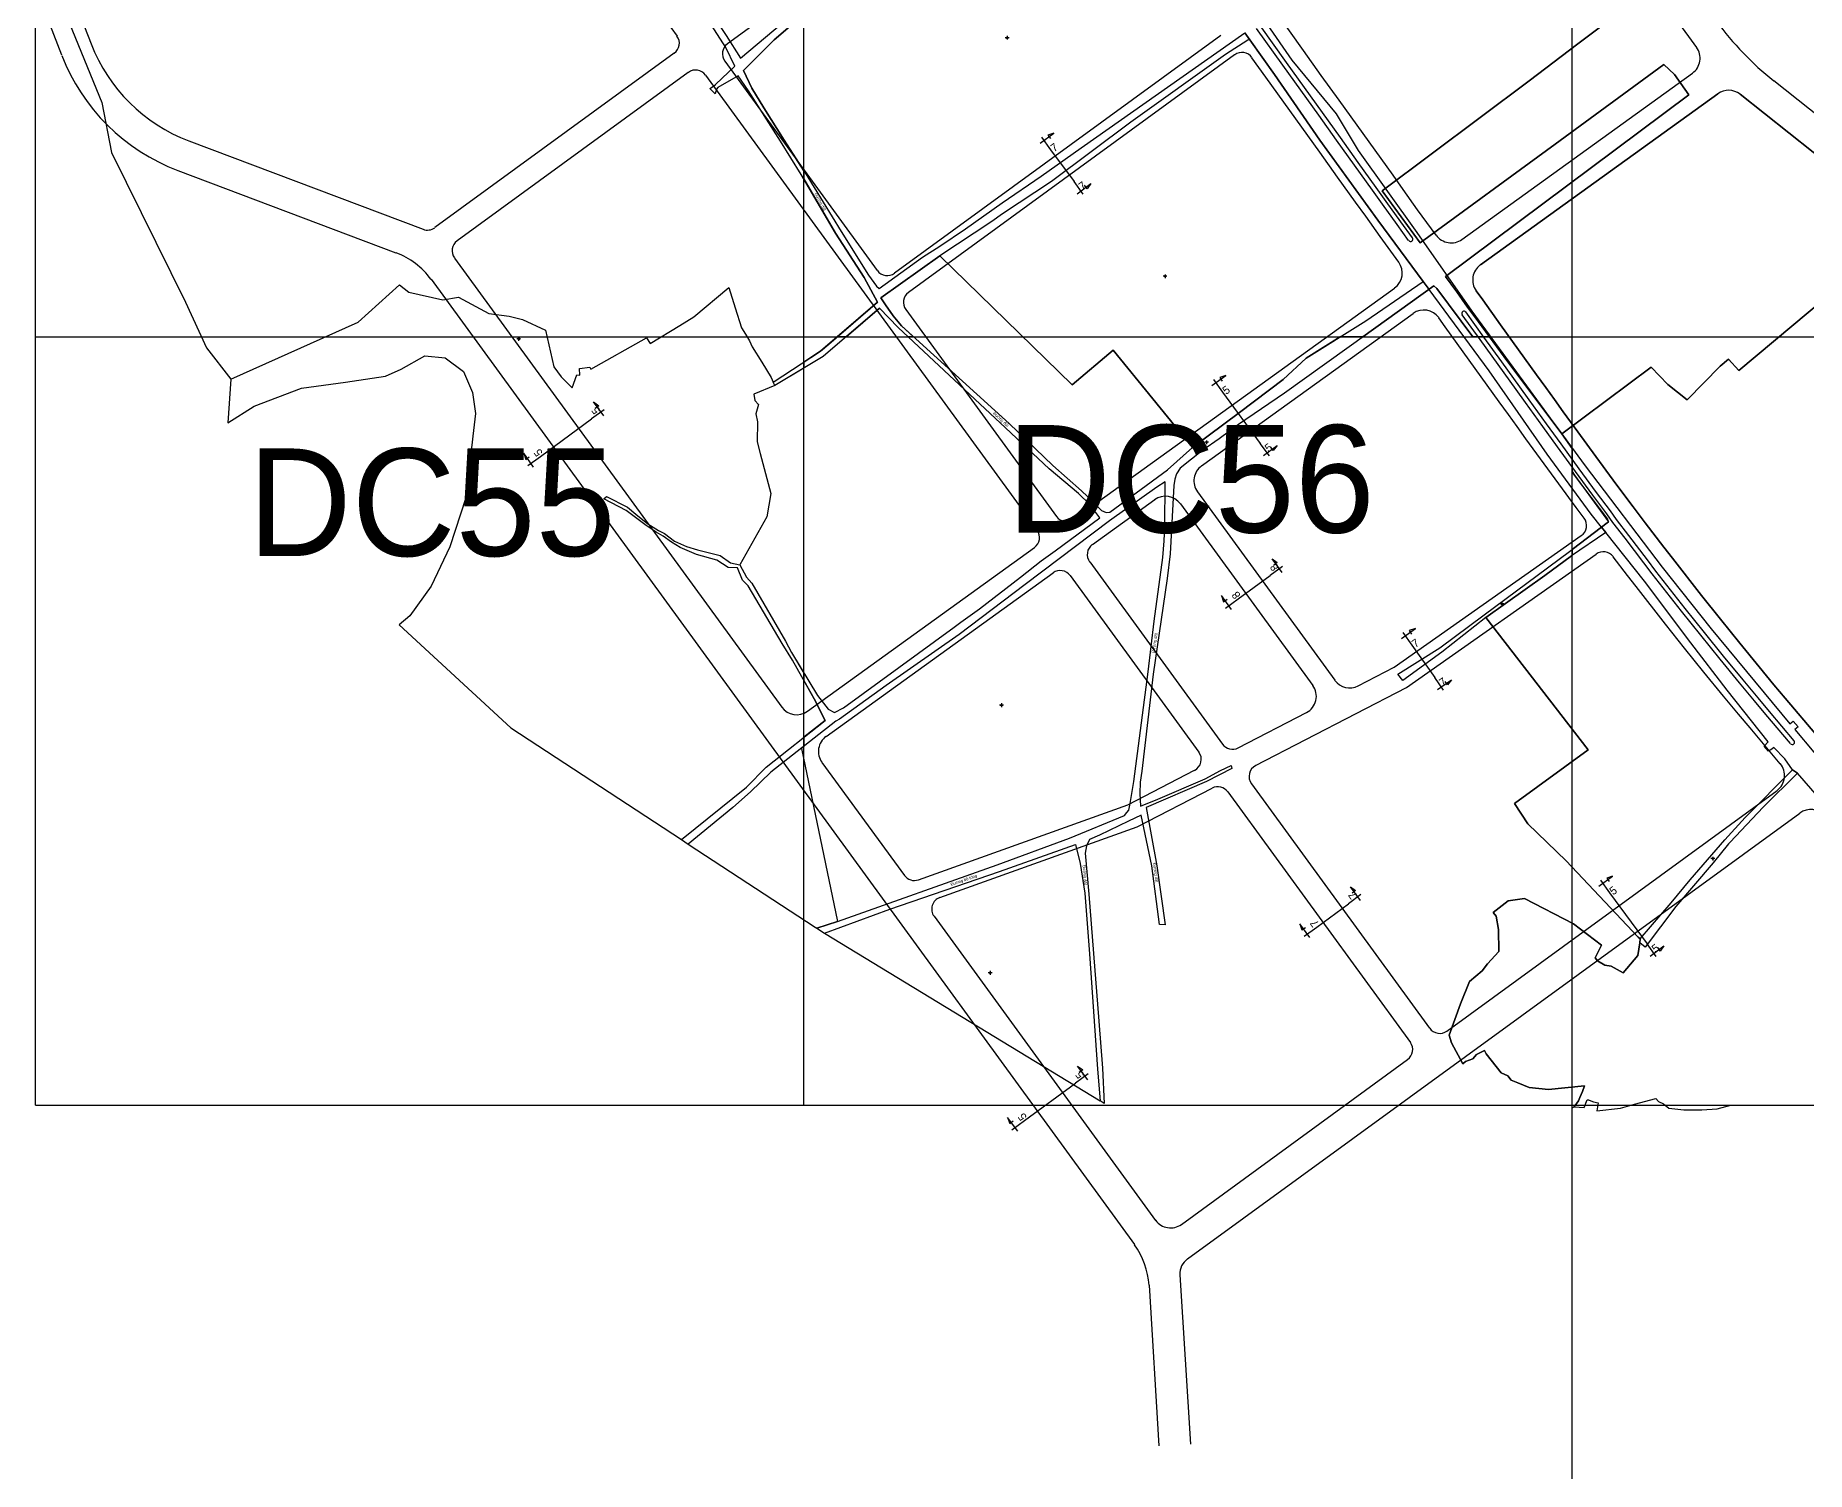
# Model space of a CAD drawing. Extents: x 547408 to 554234, y 1833375 to 1843904.
# Drawn here: x 548500 to 549652, y 1840261 to 1841196 of the extents above; entities that cross this region are included whole.
import ezdxf

# ---------------------------------------------------------------- set-up
doc = ezdxf.new("R2010")
doc.units = 0
for name, color, linetype in [('Level 1', 7, 'Continuous'), ('Level 10', 7, 'Continuous'), ('Level 11', 7, 'Continuous'), ('Level 30', 7, 'Continuous'), ('Level 5', 7, 'Continuous'), ('Level 52', 7, 'Continuous'), ('Level 62', 7, 'Continuous')]:
    doc.layers.add(name, color=color, linetype=linetype)

msp = doc.modelspace()

# ---------------------------------------------------------------- linework, layer by layer
at = {"layer": 'Level 1'}
for points in [[(549153.7, 1841126.1), (549162.7, 1841132.7)], [(549154.6, 1841130), (549160.6, 1841121.8)], [(549162.7, 1841132.7), (549158.7, 1841131.3), (549160.4, 1841129.1)], [(549160.6, 1841121.8), (549175.8, 1841101.1)], [(549181.8, 1841092.9), (549175.8, 1841101.1)], [(549177.8, 1841093.2), (549186.8, 1841099.8)], [(549186.8, 1841099.8), (549184.3, 1841096.4), (549182.7, 1841098.7)], [(549265.5, 1840968.3), (549274.5, 1840974.9)], [(549266.5, 1840972.2), (549272.5, 1840964)], [(549274.5, 1840974.9), (549270.6, 1840973.5), (549272.3, 1840971.2)], [(549272.5, 1840964), (549296.9, 1840930.7)], [(548870, 1840952.6), (548861.9, 1840946.7)], [(548869.8, 1840948.7), (548863.2, 1840957.7)], [(548863.2, 1840957.7), (548866.5, 1840955.2), (548864.2, 1840953.5)], [(548828.6, 1840922.2), (548861.9, 1840946.7)], [(549302.9, 1840922.5), (549296.9, 1840930.7)], [(549299, 1840922.8), (549307.9, 1840929.4)], [(549307.9, 1840929.4), (549305.4, 1840926), (549303.8, 1840928.3)], [(548824.2, 1840915.3), (548817.7, 1840924.3)], [(548817.7, 1840924.3), (548819, 1840920.3), (548821.3, 1840922)], [(548820.4, 1840916.2), (548828.6, 1840922.2)], [(549311.5, 1840850.6), (549303.4, 1840844.6)], [(549311.3, 1840846.6), (549304.7, 1840855.6)], [(549304.7, 1840855.6), (549308.1, 1840853.1), (549305.8, 1840851.5)], [(549282.6, 1840829.5), (549303.4, 1840844.6)], [(549278.3, 1840822.6), (549271.7, 1840831.6)], [(549271.7, 1840831.6), (549273.1, 1840827.6), (549275.4, 1840829.3)], [(549274.4, 1840823.5), (549282.6, 1840829.5)], [(549388.8, 1840803.8), (549397.9, 1840810.2)], [(549397.9, 1840810.2), (549393.9, 1840808.9), (549395.5, 1840806.6)], [(549389.8, 1840807.6), (549395.6, 1840799.3)], [(549395.6, 1840799.3), (549410.5, 1840778.3)], [(549416.3, 1840770.1), (549410.5, 1840778.3)], [(549412.4, 1840770.4), (549421.5, 1840776.8)], [(549421.5, 1840776.8), (549418.9, 1840773.5), (549417.3, 1840775.8)], [(549517.4, 1840642.6), (549526.3, 1840649.1)], [(549526.3, 1840649.1), (549522.4, 1840647.8), (549524.1, 1840645.5)], [(549362.3, 1840633.1), (549355.7, 1840642.1)], [(549355.7, 1840642.1), (549359, 1840639.6), (549356.7, 1840638)], [(549518.3, 1840646.4), (549524.3, 1840638.2)], [(549524.3, 1840638.2), (549548.7, 1840604.9)], [(549333.7, 1840615.9), (549354.4, 1840631.1)], [(549362.5, 1840637.1), (549354.4, 1840631.1)], [(549329.3, 1840609), (549322.8, 1840618)], [(549322.8, 1840618), (549324.1, 1840614), (549326.4, 1840615.7)], [(549325.5, 1840609.9), (549333.7, 1840615.9)], [(549554.7, 1840596.8), (549548.7, 1840604.9)], [(549550.8, 1840597), (549559.7, 1840603.6)], [(549559.7, 1840603.6), (549557.3, 1840600.3), (549555.6, 1840602.6)], [(549184.7, 1840516.4), (549178.1, 1840525.4)], [(549178.1, 1840525.4), (549181.5, 1840522.9), (549179.2, 1840521.2)], [(549143.5, 1840489.9), (549176.8, 1840514.3)], [(549185, 1840520.3), (549176.8, 1840514.3)], [(549139.2, 1840483), (549132.6, 1840492)], [(549132.6, 1840492), (549134, 1840488), (549136.3, 1840489.7)], [(549135.4, 1840483.9), (549143.5, 1840489.9)]]:
    msp.add_lwpolyline(points, dxfattribs=at)
at = {"layer": 'Level 10'}
for p, q in [((549287, 1841198), (549290.3, 1841193.4)), ((548920.3, 1840672.8), (548924.8, 1840669.8)), ((549008.4, 1840615.1), (549013.5, 1840611.9)), ((549013.5, 1840611.9), (549192.8, 1840502.7))]:
    msp.add_line(p, q, dxfattribs=at)
for points in [[(548856.6, 1841327.2), (548856.8, 1841324.9), (548880.4, 1841293.4), (548906.4, 1841256.7), (548907.9, 1841253.9), (548931.5, 1841222.5), (548933.2, 1841220.8), (548949.5, 1841196.1), (548958.7, 1841181.3), (549011.7, 1841226.1), (549051.2, 1841261.3), (549078.7, 1841284.8), (549090, 1841296.2), (549128.9, 1841329), (549141.9, 1841339.3), (549167.1, 1841361.7)], [(549187.7, 1841360.4), (549209.1, 1841329.6), (549235.2, 1841297.1), (549252.9, 1841272.9), (549279.4, 1841235.2), (549301.4, 1841203.3), (549317.6, 1841180.2), (549346.4, 1841145.2), (549360.8, 1841121.4), (549398.8, 1841068), (549434.6, 1841016.7), (549488, 1840943.8), (549493.3, 1840936.8), (549497.1, 1840931.4), (549508.4, 1840916.1), (549558.6, 1840850.1), (549590.5, 1840810), (549641.6, 1840748.2), (549643.7, 1840750), (549647, 1840746.2), (549644.9, 1840744.4), (549669.5, 1840714.9)], [(548512.4, 1841228.1), (548543.2, 1841152.6), (548549.4, 1841120), (548597.6, 1841022.7), (548611.3, 1840992.9), (548627.2, 1840972.5), (548625.1, 1840944.1), (548642.4, 1840954.9), (548673.1, 1840966.6), (548701.8, 1840970.6), (548727.7, 1840974.5), (548738, 1840979.1), (548753.4, 1840987.7), (548766.6, 1840986.3), (548778.5, 1840977.5), (548784.4, 1840963.9), (548786.3, 1840950.2), (548784.7, 1840935.4), (548780.1, 1840895.3), (548769.7, 1840863.3), (548757.4, 1840837.8), (548743.6, 1840818.5), (548736.6, 1840812.5), (548809.4, 1840745.5), (548920.3, 1840672.8)], [(548920.3, 1840672.8), (548962.7, 1840706.9), (548975.5, 1840720), (549013.9, 1840750.3), (549006.7, 1840764.5), (548992.6, 1840789.5), (548986, 1840800.5), (548963.8, 1840837.9), (548960.1, 1840841.6), (548956.8, 1840849.6), (548950.8, 1840849.8), (548943.3, 1840854.7), (548930.2, 1840858.3), (548919.6, 1840863), (548913.8, 1840866.3), (548908.4, 1840870.3), (548903.9, 1840872.9), (548897.5, 1840877.3), (548888.8, 1840883.7), (548884.5, 1840887.1), (548869.8, 1840894.6), (548871.6, 1840896.2), (548885.3, 1840889.2), (548890.6, 1840884.7), (548898.5, 1840878.3), (548905.5, 1840874), (548909.3, 1840872.1), (548915.8, 1840867), (548923.7, 1840863.6), (548930.8, 1840861.3), (548945.5, 1840857.7), (548952.3, 1840852.9), (548958.4, 1840851.6), (548962.7, 1840843.7), (548966.2, 1840839.7), (548988.1, 1840801.9), (548991.9, 1840794.6), (549008.8, 1840766.6), (549015.9, 1840757.7), (549019.9, 1840755.5), (549025.8, 1840758.6), (549097.9, 1840811), (549102.2, 1840814.4), (549114.3, 1840823), (549141, 1840843.7), (549154.4, 1840854.2), (549163.6, 1840860.8), (549192.6, 1840882.2), (549186.1, 1840890.9), (549178.7, 1840898), (549159.7, 1840914.2), (549131.3, 1840940.9), (549061.4, 1841006.1), (549049.3, 1841018.7), (549012.6, 1840987.2), (548981.2, 1840968.3), (548980.1, 1840970.6), (549010.9, 1840990.7), (549047.9, 1841022.5), (549039.3, 1841038.6), (549020.7, 1841067.5), (548998.3, 1841105.6), (548984.9, 1841127.3), (548963.9, 1841160.1), (548957.2, 1841169.9), (548944.1, 1841162.4), (548943.2, 1841161.3), (548942.3, 1841158.3), (548938.8, 1841161.7), (548941.3, 1841163.1), (548942.6, 1841164.2), (548955.1, 1841176.2), (548949.3, 1841188.3), (548928.7, 1841220.6)], [(549003, 1841212.4), (548980.6, 1841193.3), (548960.7, 1841173.4), (548966.2, 1841161.8), (548973.9, 1841149.1), (548987.1, 1841128), (549000.8, 1841106.7), (549024.3, 1841068.6), (549042, 1841040.2), (549047.2, 1841033), (549049, 1841031.6), (549077.2, 1841051.8), (549088.5, 1841059), (549105.2, 1841070.3), (549129.1, 1841087.3), (549154.5, 1841104.5), (549180.4, 1841123.1), (549287, 1841198)], [(549290.3, 1841193.4), (549289, 1841193.2), (549274.4, 1841183.7), (549212.8, 1841139.8), (549161.2, 1841101.2), (549129.3, 1841080.1), (549122.3, 1841075.1), (549088.4, 1841052.8), (549050.2, 1841025.5), (549053.1, 1841020.9), (549058.2, 1841013.6), (549063.5, 1841007.1), (549133.7, 1840943.7), (549162, 1840916.3), (549180.7, 1840899.8), (549188.3, 1840892.6), (549193.6, 1840887.1), (549196.8, 1840885.6), (549199.1, 1840885.9), (549236.7, 1840913.4), (549252.8, 1840928.1), (549283.5, 1840950.7), (549311.8, 1840972.2), (549326.9, 1840986.2), (549365.7, 1841010.5), (549402.9, 1841036.1)], [(549672.5, 1840686.2), (549646.5, 1840716), (549643.4, 1840718.2), (549638.4, 1840725.3), (549631.1, 1840732.8), (549629.9, 1840731.7), (549627.6, 1840730.3), (549624.9, 1840733.6), (549627.5, 1840736.5), (549600.9, 1840770), (549577.1, 1840800.8), (549547, 1840841), (549521.8, 1840872.7), (549519.1, 1840876.1), (549512.3, 1840884.6), (549483.6, 1840923.7), (549445.9, 1840977.9), (549406.8, 1841030.8), (549402.9, 1841036.1), (549373.5, 1841076), (549335.8, 1841128.1), (549306.3, 1841170.8), (549290.3, 1841193.4), (549287, 1841198)], [(549290.3, 1841193.4), (549306.3, 1841170.8), (549335.8, 1841128.1), (549373.5, 1841076), (549402.9, 1841036.1)], [(549402.9, 1841036.1), (549406.8, 1841030.8), (549312.7, 1840963.3), (549282.9, 1840943), (549270.3, 1840933.7), (549259.7, 1840926.2), (549244.9, 1840914.5), (549242.5, 1840910.9), (549241.4, 1840907.3), (549240.8, 1840903.2), (549238.4, 1840858.8), (549236.4, 1840842.8), (549227.4, 1840780.4), (549219.9, 1840717.4), (549218.9, 1840710.3), (549218.7, 1840702.8), (549219, 1840694.6), (549230.3, 1840699.1), (549261.1, 1840712.4), (549271.1, 1840717.8), (549278.1, 1840721.1), (549278.4, 1840719.1), (549262, 1840710.7), (549222.7, 1840693.7), (549229.7, 1840655.8), (549235.1, 1840617.4), (549231.4, 1840617.5), (549226.5, 1840655.7), (549219.4, 1840688.8), (549211.3, 1840684.7), (549192.3, 1840675.7), (549185.9, 1840672.8), (549183.9, 1840668.8), (549183, 1840664), (549185.4, 1840637.4), (549188.4, 1840598.7), (549192, 1840554.6), (549194.3, 1840524), (549195.5, 1840501.1), (549192.8, 1840502.7)], [(549008.4, 1840615.1), (549021.9, 1840619.4), (549125.7, 1840656.4), (549172.9, 1840673.7), (549208.7, 1840688.5), (549210.2, 1840690.4), (549211.4, 1840692), (549212.4, 1840696.4), (549214.8, 1840710.7), (549224.1, 1840781.9), (549228, 1840814.9), (549233.7, 1840856.4), (549234.4, 1840867.3), (549234.9, 1840876.2), (549235.1, 1840905.7), (549229.8, 1840902.3), (549198.9, 1840880.2), (549144, 1840838.9), (549101.1, 1840806.3), (549053.5, 1840773), (549023.2, 1840751.1), (549020.9, 1840749.8), (548978.5, 1840716.7), (548965.4, 1840703.9), (548953.9, 1840693.8), (548924.8, 1840669.8)], [(549521.8, 1840872.7), (549499.5, 1840857.4), (549482.2, 1840844.7), (549443.8, 1840817.3), (549415.2, 1840794.7), (549389.8, 1840776.3), (549386.5, 1840780.4), (549413.9, 1840797.7), (549442.6, 1840819.2), (549498.2, 1840860.3), (549519.1, 1840876.1), (549521.8, 1840872.7)], [(549646.5, 1840716), (549624.3, 1840693.9), (549602.7, 1840671.1), (549601.7, 1840670.1), (549591.8, 1840657.6), (549567.4, 1840629.3), (549547.5, 1840602.7), (549544, 1840605.6), (549544.2, 1840608.2), (549564.4, 1840631.7), (549576.8, 1840646.6), (549599.3, 1840672.6), (549612.6, 1840687.1), (549643.4, 1840718.2), (549646.5, 1840716)], [(548924.8, 1840669.8), (549007.3, 1840615.8), (549008.4, 1840615.1)], [(549013.5, 1840611.9), (549056, 1840627.5), (549127.4, 1840652.1), (549176.8, 1840669.6), (549179.8, 1840657.3), (549182.8, 1840638), (549185.8, 1840598.5), (549191.1, 1840523.5), (549192.8, 1840502.7)]]:
    msp.add_lwpolyline(points, dxfattribs=at)
at = {"layer": 'Level 11'}
for p, q in [((549131.7, 1841194.7), (549131.1, 1841194.7)), ((549132.3, 1841195.3), (549131.7, 1841194.7)), ((549131.7, 1841194.7), (549132.3, 1841194.1)), ((549132.3, 1841196), (549132.3, 1841195.3)), ((549133, 1841194.7), (549132.3, 1841195.3)), ((549132.3, 1841194.1), (549133, 1841194.7)), ((549132.3, 1841194.1), (549132.3, 1841193.5)), ((549133.6, 1841194.7), (549133, 1841194.7)), ((549235.1, 1841040.7), (549235.1, 1841040.1)), ((549234.5, 1841039.5), (549233.8, 1841039.5)), ((549235.1, 1841040.1), (549234.5, 1841039.5)), ((549234.5, 1841039.5), (549235.1, 1841038.9)), ((549235.7, 1841039.5), (549235.1, 1841040.1)), ((549235.1, 1841038.9), (549235.7, 1841039.5)), ((549235.1, 1841038.9), (549235.1, 1841038.2)), ((549236.3, 1841039.5), (549235.7, 1841039.5)), ((548813.8, 1840998.7), (548813.2, 1840998.7)), ((548814.4, 1840999.3), (548813.8, 1840998.7)), ((548813.8, 1840998.7), (548814.4, 1840998.1)), ((548814.4, 1840999.9), (548814.4, 1840999.3)), ((548815.1, 1840998.7), (548814.4, 1840999.3)), ((548814.4, 1840998.1), (548815.1, 1840998.7)), ((548814.4, 1840998.1), (548814.4, 1840997.4)), ((548815.7, 1840998.7), (548815.1, 1840998.7)), ((549261.5, 1840931.4), (549260.9, 1840931.4)), ((549262.1, 1840932), (549261.5, 1840931.4)), ((549261.5, 1840931.4), (549262.1, 1840930.8)), ((549262.1, 1840932.6), (549262.1, 1840932)), ((549262.7, 1840931.4), (549262.1, 1840932)), ((549262.1, 1840930.8), (549262.7, 1840931.4)), ((549262.1, 1840930.8), (549262.1, 1840930.1)), ((549263.4, 1840931.4), (549262.7, 1840931.4)), ((549453.5, 1840826.2), (549452.9, 1840826.2)), ((549454.2, 1840826.8), (549453.5, 1840826.2)), ((549453.5, 1840826.2), (549454.2, 1840825.6)), ((549454.2, 1840827.5), (549454.2, 1840826.8)), ((549454.8, 1840826.2), (549454.2, 1840826.8)), ((549454.2, 1840825.6), (549454.8, 1840826.2)), ((549454.2, 1840825.6), (549454.2, 1840825)), ((549455.4, 1840826.2), (549454.8, 1840826.2)), ((549128, 1840760.4), (549127.4, 1840760.4)), ((549128.7, 1840761), (549128, 1840760.4)), ((549128, 1840760.4), (549128.7, 1840759.8)), ((549128.7, 1840761.6), (549128.7, 1840761)), ((549129.3, 1840760.4), (549128.7, 1840761)), ((549128.7, 1840759.8), (549129.3, 1840760.4)), ((549128.7, 1840759.8), (549128.7, 1840759.1)), ((549129.9, 1840760.4), (549129.3, 1840760.4)), ((549590.8, 1840660.5), (549590.2, 1840660.5)), ((549591.4, 1840661.1), (549590.8, 1840660.5)), ((549590.8, 1840660.5), (549591.4, 1840659.8)), ((549591.4, 1840661.7), (549591.4, 1840661.1)), ((549592.1, 1840660.5), (549591.4, 1840661.1)), ((549591.4, 1840659.8), (549592.1, 1840660.5)), ((549592.7, 1840660.5), (549592.1, 1840660.5)), ((549591.4, 1840659.8), (549591.4, 1840659.2)), ((549120.7, 1840586.2), (549120, 1840586.2)), ((549121.3, 1840586.8), (549120.7, 1840586.2)), ((549120.7, 1840586.2), (549121.3, 1840585.5)), ((549121.3, 1840587.4), (549121.3, 1840586.8)), ((549121.9, 1840586.2), (549121.3, 1840586.8)), ((549121.3, 1840585.5), (549121.9, 1840586.2)), ((549121.3, 1840585.5), (549121.3, 1840584.9)), ((549122.5, 1840586.2), (549121.9, 1840586.2))]:
    msp.add_line(p, q, dxfattribs=at)
for centre in [(549132.3, 1841194.7), (549235.1, 1841039.5), (548814.4, 1840998.7), (549262.1, 1840931.4), (549454.2, 1840826.2), (549128.7, 1840760.4), (549591.4, 1840660.5), (549121.3, 1840586.2)]:
    msp.add_circle(centre, 0.15, dxfattribs=at)
at = {"layer": 'Level 30'}
for points in [[(549368, 1841480.7), (549580.9, 1841188.4)], [(549163.3, 1841345.8), (548950.3, 1841190.7)], [(548839.2, 1841303.2), (548917.5, 1841195.8)], [(548517.1, 1841183.3), (548505.6, 1841213)], [(548529.5, 1841207.9), (548536.2, 1841190.7)], [(549314.1, 1841178.6), (549296.9, 1841202.6)], [(549325.1, 1841186.5), (549307.9, 1841210.4)], [(549271.4, 1841196.2), (549059, 1841041.5)], [(549311.7, 1841176.8), (549294.5, 1841200.8)], [(548915.7, 1841184.7), (548759.8, 1841071.1)], [(548948.5, 1841179.5), (549047.8, 1841043.2)], [(549280.3, 1841183.5), (549068.1, 1841028.9)], [(549300.7, 1841169), (549291.6, 1841181.7)], [(549336.7, 1841170.2), (549325.1, 1841186.5)], [(548924.8, 1841172.1), (548774.4, 1841062.5)], [(548936, 1841170.4), (549151.9, 1840874.1)], [(549312.4, 1841152.7), (549300.7, 1841169)], [(549323.3, 1841160.6), (549311.7, 1841176.8)], [(549325.8, 1841162.3), (549314.1, 1841178.6)], [(549348.4, 1841154), (549336.7, 1841170.2)], [(549428.2, 1841063.4), (549578.3, 1841171.6)], [(549335, 1841144.3), (549323.3, 1841160.6)], [(549337.4, 1841146.1), (549325.8, 1841162.3)], [(549440.2, 1841046.8), (549594.7, 1841158.2)], [(549594.7, 1841158.2), (549440.2, 1841046.8)], [(549609.2, 1841157.9), (549846.7, 1840969.2)], [(549846.7, 1840969.2), (549609.2, 1841157.9)], [(550043.8, 1840838.9), (549631.1, 1841166.7)], [(549324, 1841136.5), (549312.4, 1841152.7)], [(549349.1, 1841129.8), (549337.4, 1841146.1)], [(549360.1, 1841137.7), (549348.4, 1841154)], [(549335.7, 1841120.2), (549324, 1841136.5)], [(549346.7, 1841128.1), (549335, 1841144.3)], [(549371.7, 1841121.5), (549360.1, 1841137.7)], [(548599.8, 1841127.6), (548752.3, 1841070.1)], [(549358.3, 1841111.8), (549346.7, 1841128.1)], [(549360.7, 1841113.6), (549349.1, 1841129.8)], [(549383.4, 1841105.2), (549371.7, 1841121.5)], [(549347.3, 1841104), (549335.7, 1841120.2)], [(549370, 1841095.6), (549358.3, 1841111.8)], [(549372.4, 1841097.3), (549360.7, 1841113.6)], [(548592.6, 1841108.4), (548734.6, 1841054.8)], [(549359, 1841087.7), (549347.3, 1841104)], [(549390, 1841096), (549383.4, 1841105.2)], [(549365.6, 1841078.5), (549359, 1841087.7)], [(549376.6, 1841086.4), (549370, 1841095.6)], [(549379, 1841088.1), (549372.4, 1841097.3)], [(549388.5, 1841074.9), (549379, 1841088.1)], [(549399.4, 1841082.8), (549390, 1841096)], [(549375.1, 1841065.3), (549365.6, 1841078.5)], [(549386, 1841073.2), (549376.6, 1841086.4)], [(549411.4, 1841066.2), (549399.4, 1841082.8)], [(549387.1, 1841048.6), (549375.1, 1841065.3)], [(549393.5, 1841062.8), (549386, 1841073.2)], [(549396, 1841064.5), (549388.5, 1841074.9)], [(548772.6, 1841051.3), (548985.6, 1840759.1)], [(548757.4, 1841037.5), (549215.1, 1840409.2)], [(549175.6, 1840881.3), (549384.4, 1841031.8)], [(549441.8, 1841024.1), (549437.4, 1841030)], [(549437.4, 1841030), (549441.8, 1841024.1), (549453.4, 1841007.8), (549465.1, 1840991.6), (549476.8, 1840975.4), (549482.9, 1840967), (549488.5, 1840959.2), (549494.2, 1840951.3), (549503.7, 1840938.2), (549515.4, 1840922.1), (549526.7, 1840906.7), (549535.6, 1840894.8), (549539.7, 1840889.3), (549547.5, 1840878.9), (549559.6, 1840863.1), (549565.2, 1840855.9), (549584.1, 1840831.7), (549596.5, 1840816.2), (549609, 1840800.7), (549621.6, 1840785.3), (549631.2, 1840773.6), (549638.6, 1840764.8), (549659.2, 1840740.5)], [(549066.4, 1841017.8), (549164.5, 1840883.1)], [(549453.4, 1841007.8), (549441.8, 1841024.1)], [(549258.7, 1840916), (549396.4, 1841015.2)], [(549417.4, 1841006.5), (549413.1, 1841012.5)], [(549429.1, 1840990.3), (549417.4, 1841006.5)], [(549440.1, 1840998.2), (549428.4, 1841014.4)], [(549442.5, 1840999.9), (549430.8, 1841016.2)], [(549430.8, 1841016.2), (549430.8, 1841016.2)], [(549465.1, 1840991.6), (549453.4, 1841007.8)], [(549451.8, 1840982), (549440.1, 1840998.2)], [(549454.2, 1840983.7), (549442.5, 1840999.9)], [(549440.8, 1840974.1), (549429.1, 1840990.3)], [(549465.9, 1840967.5), (549454.2, 1840983.7)], [(549476.8, 1840975.4), (549465.1, 1840991.6)], [(549452.5, 1840957.8), (549440.8, 1840974.1)], [(549463.5, 1840965.7), (549451.8, 1840982)], [(549482.9, 1840967), (549476.8, 1840975.4)], [(549469.5, 1840957.3), (549463.5, 1840965.7)], [(549472, 1840959.1), (549465.9, 1840967.5)], [(549488.5, 1840959.2), (549482.9, 1840967)], [(549458.6, 1840949.4), (549452.5, 1840957.8)], [(549464.2, 1840941.6), (549458.6, 1840949.4)], [(549475.2, 1840949.5), (549469.5, 1840957.3)], [(549477.6, 1840951.3), (549472, 1840959.1)], [(549480.8, 1840941.6), (549475.2, 1840949.5)], [(549483.3, 1840943.4), (549477.6, 1840951.3)], [(549494.2, 1840951.3), (549488.5, 1840959.2)], [(549503.7, 1840938.2), (549494.2, 1840951.3)], [(549469.9, 1840933.7), (549464.2, 1840941.6)], [(549490.3, 1840928.5), (549480.8, 1840941.6)], [(549492.7, 1840930.3), (549483.3, 1840943.4)], [(549515.4, 1840922.1), (549503.7, 1840938.2)], [(549479.4, 1840920.6), (549469.9, 1840933.7)], [(549502.1, 1840912.3), (549490.3, 1840928.5)], [(549504.5, 1840914.1), (549492.7, 1840930.3)], [(549491.2, 1840904.3), (549479.4, 1840920.6)], [(549515.8, 1840898.7), (549504.5, 1840914.1)], [(549526.7, 1840906.7), (549515.4, 1840922.1)], [(549502.6, 1840888.9), (549491.2, 1840904.3)], [(549513.4, 1840896.9), (549502.1, 1840912.3)], [(549535.6, 1840894.8), (549526.7, 1840906.7)], [(549187.8, 1840864.8), (549228.3, 1840894.1)], [(549245, 1840891.4), (549331.2, 1840773.2)], [(549256.1, 1840899.2), (549345.5, 1840776.5)], [(549522.4, 1840884.9), (549513.4, 1840896.9)], [(549524.8, 1840886.7), (549515.8, 1840898.7)], [(549539.7, 1840889.3), (549535.6, 1840894.8)], [(549507.7, 1840882), (549502.6, 1840888.9)], [(549526.5, 1840879.3), (549522.4, 1840884.9)], [(549528.9, 1840881.1), (549524.8, 1840886.7)], [(549534.4, 1840868.9), (549526.5, 1840879.3)], [(549536.8, 1840870.7), (549528.9, 1840881.1)], [(549547.5, 1840878.9), (549539.7, 1840889.3)], [(549384.1, 1840785), (549505.9, 1840870.7)], [(549546.6, 1840853), (549534.4, 1840868.9)], [(549548.9, 1840854.9), (549536.8, 1840870.7)], [(549559.6, 1840863.1), (549547.5, 1840878.9)], [(549002.3, 1840756.4), (549150.1, 1840862.9)], [(549392.2, 1840771.7), (549515.6, 1840858.6)], [(549535.9, 1840844.8), (549526.6, 1840856.9)], [(549565.2, 1840855.9), (549559.6, 1840863.1)], [(549014.5, 1840739.9), (549162.2, 1840846.4)], [(549186, 1840853.6), (549272.4, 1840734.9)], [(549541.5, 1840837.5), (549535.9, 1840844.8)], [(549552.1, 1840845.8), (549546.6, 1840853)], [(549554.5, 1840847.6), (549548.9, 1840854.9)], [(549571.2, 1840821.5), (549552.1, 1840845.8)], [(549573.5, 1840823.3), (549554.5, 1840847.6)], [(549584.1, 1840831.7), (549565.2, 1840855.9)], [(549173.3, 1840844.6), (549257.1, 1840729.7)], [(549560.6, 1840813.1), (549541.5, 1840837.5)], [(549586, 1840807.7), (549573.5, 1840823.3)], [(549596.5, 1840816.2), (549584.1, 1840831.7)], [(549573.1, 1840797.4), (549560.6, 1840813.1)], [(549583.6, 1840805.8), (549571.2, 1840821.5)], [(549609, 1840800.7), (549596.5, 1840816.2)], [(549596.2, 1840790.2), (549583.6, 1840805.8)], [(549598.5, 1840792.1), (549586, 1840807.7)], [(549621.6, 1840785.3), (549609, 1840800.7)], [(549585.7, 1840781.7), (549573.1, 1840797.4)], [(549608.9, 1840774.8), (549596.2, 1840790.2)], [(549611.2, 1840776.7), (549598.5, 1840792.1)], [(549360.7, 1840772.9), (549384.1, 1840785)], [(549598.5, 1840766.2), (549585.7, 1840781.7)], [(549620.9, 1840765), (549611.2, 1840776.7)], [(549631.2, 1840773.6), (549621.6, 1840785.3)], [(549294, 1840721), (549392.2, 1840771.7)], [(549608.2, 1840754.4), (549598.5, 1840766.2)], [(549618.6, 1840763.1), (549608.9, 1840774.8)], [(549628.3, 1840756.1), (549620.9, 1840765)], [(549638.6, 1840764.8), (549631.2, 1840773.6)], [(549659.2, 1840740.5), (549638.6, 1840764.8)], [(549282.6, 1840732.5), (549327, 1840755.5)], [(549615.7, 1840745.5), (549608.2, 1840754.4)], [(549626, 1840754.2), (549618.6, 1840763.1)], [(549642, 1840735.3), (549626, 1840754.2)], [(549644.3, 1840737.2), (549628.3, 1840756.1)], [(549635.4, 1840722.2), (549615.7, 1840745.5)], [(549011.8, 1840723.1), (549065.4, 1840649.5)], [(549210.8, 1840695.4), (549254.3, 1840717.9)], [(549291.2, 1840709.2), (549407.2, 1840550)], [(549074.6, 1840646.7), (549210.8, 1840695.4)], [(549217, 1840681.2), (549265.7, 1840706.3)], [(549275.8, 1840703.9), (549394.7, 1840540.8)], [(549418.4, 1840548.2), (549633.3, 1840704.8)], [(549249.7, 1840399.9), (549648, 1840690.1)], [(549088.5, 1840635.2), (549217, 1840681.2)], [(549084.8, 1840622.9), (549228.9, 1840425)], [(549245.7, 1840422.4), (549392.9, 1840529.7)], [(549244.7, 1840389.5), (549251.5, 1840279.4)], [(549224.6, 1840382.8), (549231.1, 1840278.2)]]:
    msp.add_lwpolyline(points, dxfattribs=at)
for centre, radius, start, end in [((549755.5, 1841323.3), 200, 216.0749, 231.5437), ((548638.6, 1841230.2), 109.7, 201.1431, 249.3303), ((548911, 1841191.1), 8, 306.0749, 36.0749), ((548955, 1841184.2), 8, 126.0749, 216.0749), ((548638.6, 1841230.2), 130.2, 201.1431, 249.3303), ((549285.1, 1841177.1), 8, 35.6471, 126.0749), ((549571.2, 1841181.4), 12, 305.7904, 36.0749), ((548929.6, 1841165.7), 8, 36.0749, 126.0749), ((549601.7, 1841148.5), 12, 51.5437, 125.7904), ((549601.7, 1841148.5), 12, 51.5437, 125.7904), ((548755.1, 1841077.5), 8, 249.3303, 306.0749), ((549394.8, 1841063.6), 1.5, 215.7489, 35.7489), ((549421.2, 1841073.2), 12, 215.7489, 305.7904), ((548717, 1841008), 50, 36.0749, 69.3303), ((548779.1, 1841056.1), 8, 126.0749, 216.0749), ((549054.3, 1841047.9), 8, 216.0749, 306.0749), ((549377.4, 1841041.6), 12, 305.7904, 35.7489), ((549447.2, 1841037.1), 12, 125.7904, 215.7966), ((549447.2, 1841037.1), 12, 125.7904, 215.7966), ((549072.8, 1841022.5), 8, 126.0749, 216.0749), ((549403.4, 1841005.5), 12, 35.7966, 125.7904), ((549429.6, 1841015.3), 1.5, 35.8094, 215.7838), ((549265.8, 1840906.3), 12, 125.7904, 216.0749), ((549235.3, 1840884.3), 12, 36.0749, 125.7904), ((549170.9, 1840887.8), 8, 216.0749, 305.7904), ((549501.3, 1840877.2), 8, 305.1539, 36.7232), ((549145.4, 1840869.4), 8, 305.7904, 36.0749), ((549192.4, 1840858.3), 8, 125.7904, 216.0749), ((549520.2, 1840852.1), 8, 37.4426, 125.1539), ((549166.9, 1840839.9), 8, 36.0749, 125.7904), ((549355.2, 1840783.5), 12, 216.0749, 297.3201), ((549321.5, 1840766.1), 12, 297.3201, 36.0749), ((548995.3, 1840766.1), 12, 216.0749, 305.7904), ((549021.5, 1840730.2), 12, 125.7904, 216.0749), ((549250.6, 1840725), 8, 297.3201, 36.0749), ((549278.9, 1840739.6), 8, 216.0749, 297.3201), ((549643.2, 1840736.2), 1.5, 220.24, 40.24), ((549297.7, 1840713.9), 8, 117.3201, 216.0749), ((549626.2, 1840714.5), 12, 306.0749, 40.24), ((549269.4, 1840699.2), 8, 36.0749, 117.3201), ((549655.1, 1840680.4), 12, 40.3207, 126.0749), ((549071.9, 1840654.2), 8, 216.0749, 289.7019), ((549091.2, 1840627.6), 8, 109.7019, 216.0749), ((549413.7, 1840554.7), 8, 216.0749, 306.0749), ((549388.2, 1840536.1), 8, 306.0749, 36.0749), ((549238.6, 1840432.1), 12, 216.0749, 306.0749), ((549174.7, 1840379.7), 50, 3.5405, 36.0749), ((549256.7, 1840390.2), 12, 126.0749, 183.5405)]:
    msp.add_arc(centre, radius, start, end, dxfattribs=at)
at = {"layer": 'Level 52'}
for p, q in [((549000, 1841209.8), (548980.6, 1841193.3)), ((548980.6, 1841193.3), (549000, 1841209.8)), ((548980.6, 1841193.3), (548960.7, 1841173.4)), ((548960.7, 1841173.4), (548980.6, 1841193.3)), ((549575.9, 1841157.6), (549417.6, 1841039.3)), ((549000, 1841108), (549000, 1841102.8)), ((549000, 1841102.8), (549000, 1841108)), ((549401.1, 1841061.3), (549376.3, 1841095)), ((549376.3, 1841095), (549401.1, 1841061.3)), ((549363.8, 1841000), (549410, 1841033.2)), ((549410, 1841033.2), (549363.8, 1841000)), ((549417.6, 1841039.3), (549431.9, 1841019.4)), ((549608.4, 1840978.2), (549680, 1841038.1)), ((549680, 1841038.1), (549608.4, 1840978.2)), ((549049.3, 1841018.7), (549027.5, 1841000)), ((549061.4, 1841006.1), (549049.3, 1841018.7)), ((549431.9, 1841019.4), (549446.1, 1841000)), ((548808.3, 1841013.5), (548816.9, 1841011.4)), ((549021.7, 1841000), (549027.5, 1841000)), ((549027.5, 1841000), (549021.7, 1841000)), ((549067.9, 1841000), (549061.4, 1841006.1)), ((549067.9, 1841000), (549071.3, 1841000)), ((549071.3, 1841000), (549067.9, 1841000)), ((549326.9, 1840986.2), (549348.9, 1841000)), ((549348.9, 1841000), (549326.9, 1840986.2)), ((549348.9, 1841000), (549363.8, 1841000)), ((549363.8, 1841000), (549348.9, 1841000)), ((549435.3, 1841000), (549446.1, 1841000)), ((549446.1, 1841000), (549435.3, 1841000)), ((549446.1, 1841000), (549446.1, 1841000)), ((549446.1, 1841000), (549455.7, 1840987)), ((549455.7, 1840987), (549446.1, 1841000)), ((549000, 1840983.6), (549000, 1840979.7)), ((549201.3, 1840991.4), (549252.8, 1840928.1)), ((549252.8, 1840928.1), (549201.3, 1840991.4)), ((549455.7, 1840987), (549493.3, 1840936.8)), ((549493.3, 1840936.8), (549455.7, 1840987)), ((549000, 1840979.7), (548981.2, 1840968.3)), ((549574.8, 1840959), (549596.2, 1840980.9)), ((549596.2, 1840980.9), (549574.8, 1840959)), ((549562.1, 1840969), (549574.8, 1840959)), ((549574.8, 1840959), (549562.1, 1840969)), ((549252.8, 1840928.1), (549283.5, 1840950.7)), ((549283.5, 1840950.7), (549252.8, 1840928.1)), ((549493.3, 1840936.8), (549500, 1840927.4)), ((549500, 1840927.4), (549493.3, 1840936.8)), ((549500, 1840927.4), (549500, 1840912.4)), ((549500, 1840912.4), (549500, 1840927.4)), ((549501.5, 1840910.1), (549500, 1840912.4)), ((549500, 1840861.7), (549500, 1840857.7)), ((549500, 1840857.7), (549500, 1840861.7)), ((549482.2, 1840844.7), (549443.8, 1840817.3)), ((549443.8, 1840817.3), (549482.2, 1840844.7)), ((549443.8, 1840817.3), (549510.4, 1840731.3)), ((549510.4, 1840731.3), (549443.8, 1840817.3)), ((549000, 1840781.2), (549000, 1840776.3)), ((549000, 1840733.4), (548998.5, 1840732.2)), ((548998.5, 1840732.2), (549021.9, 1840619.4)), ((549000, 1840739.4), (549000, 1840733.4)), ((549510.4, 1840731.3), (549462.4, 1840696.3)), ((549462.4, 1840696.3), (549510.4, 1840731.3)), ((549021.9, 1840619.4), (549008.4, 1840615.1)), ((549544.2, 1840608.2), (549544, 1840605.6)), ((549544, 1840605.6), (549544.2, 1840608.2)), ((549421.5, 1840540.5), (549428.7, 1840526.9)), ((549428.7, 1840526.9), (549421.5, 1840540.5)), ((549428.7, 1840526.9), (549430.6, 1840528.3)), ((549430.6, 1840528.3), (549428.7, 1840526.9)), ((549464.6, 1840514.6), (549472, 1840511.4)), ((549472, 1840511.4), (549464.6, 1840514.6)), ((549508, 1840512.5), (549506.6, 1840508.9)), ((549506.6, 1840508.9), (549508, 1840512.5)), ((549504.1, 1840502.7), (549501.3, 1840498.9)), ((549504.9, 1840504.9), (549504.1, 1840502.7)), ((549506.6, 1840508.9), (549504.9, 1840504.9)), ((549504.9, 1840504.9), (549506.6, 1840508.9)), ((549507.8, 1840498.4), (549509.8, 1840503.5)), ((549509.8, 1840503.5), (549510.5, 1840503.5)), ((549510.5, 1840503.5), (549512.2, 1840502.8)), ((549512.2, 1840502.8), (549513.9, 1840502.1)), ((549513.9, 1840502.1), (549516.9, 1840501.5)), ((549516.9, 1840501.5), (549515.9, 1840496.2)), ((549531.4, 1840498), (549540.5, 1840500.6)), ((549540.5, 1840500.6), (549554.5, 1840504.3)), ((549594.2, 1840497.5), (549603.2, 1840500)), ((549603.2, 1840500), (549951.5, 1840500)), ((549500, 1840498.3), (549501.3, 1840498.9)), ((549500, 1840399.9), (549500, 1840498.3)), ((549501.3, 1840498.9), (549507.8, 1840498.4)), ((549515.9, 1840496.2), (549531.4, 1840498)), ((549562.9, 1840498.1), (549572.6, 1840497)), ((549572.6, 1840497), (549584.4, 1840496.9)), ((549584.4, 1840496.9), (549594.2, 1840497.5))]:
    msp.add_line(p, q, dxfattribs=at)
for points in [[(549376.3, 1841095), (549471.9, 1841166.7), (549503.6, 1841190.8), (549540.2, 1841218.3), (549607, 1841267.8)], [(549607, 1841267.8), (549540.2, 1841218.3), (549503.6, 1841190.8), (549471.9, 1841166.7), (549376.3, 1841095)], [(548960.7, 1841173.4), (548966.2, 1841161.8), (548973.9, 1841149.1), (548987.1, 1841128), (549000, 1841108)], [(549000, 1841108), (548987.1, 1841128), (548973.9, 1841149.1), (548966.2, 1841161.8), (548960.7, 1841173.4)], [(549575.9, 1841157.6), (549566.6, 1841170.8), (549559.6, 1841177.2), (549488.9, 1841125.5), (549401.1, 1841061.3)], [(549401.1, 1841061.3), (549488.9, 1841125.5), (549559.6, 1841177.2), (549566.6, 1841170.8), (549575.9, 1841157.6)], [(549446.1, 1841000), (549439, 1841009.7), (549431.9, 1841019.4), (549424.8, 1841029.4), (549417.6, 1841039.3), (549575.9, 1841157.6)], [(549000, 1841102.8), (549020.7, 1841067.5), (549039.3, 1841038.6), (549047.9, 1841022.5)], [(549047.9, 1841022.5), (549039.3, 1841038.6), (549020.7, 1841067.5), (549000, 1841102.8)], [(549071.3, 1841000), (549063.5, 1841007.1), (549058.2, 1841013.6), (549053.1, 1841020.9), (549050.2, 1841025.5), (549088.4, 1841052.8)], [(549088.4, 1841052.8), (549050.2, 1841025.5), (549053.1, 1841020.9), (549058.2, 1841013.6), (549063.5, 1841007.1), (549071.3, 1841000)], [(549088.4, 1841052.8), (549174.7, 1840968.8), (549201.3, 1840991.4)], [(549174.7, 1840968.8), (549088.4, 1841052.8)], [(548627.2, 1840972.5), (548710, 1841009.5), (548736.8, 1841033.9)], [(548736.8, 1841033.9), (548743, 1841029.1), (548765.2, 1841024.1), (548775.4, 1841025.9), (548795.1, 1841015.3), (548808.3, 1841013.5)], [(548861.3, 1840978.9), (548897.6, 1840999.3), (548900, 1840995.7), (548919.3, 1841007.4), (548928.4, 1841013), (548951.3, 1841032.1)], [(548951.3, 1841032.1), (548955.4, 1841019), (548959.4, 1841006), (548962, 1841001.8), (548964.6, 1840997.5), (548966.4, 1840993.5), (548972.6, 1840983.5), (548978.8, 1840973.5), (548980.1, 1840970.6), (549010.9, 1840990.7), (549016.3, 1840995.3), (549047.9, 1841022.5)], [(549410, 1841033.2), (549411.9, 1841031.6), (549435.3, 1841000)], [(549435.3, 1841000), (549411.9, 1841031.6), (549410, 1841033.2)], [(549047.9, 1841022.5), (549021.7, 1841000)], [(549027.5, 1841000), (549049.3, 1841018.7), (549061.4, 1841006.1), (549067.9, 1841000)], [(548816.9, 1841011.4), (548831.9, 1841004.4), (548837.3, 1840980.6), (548842.1, 1840974.1), (548849.2, 1840966.8), (548852.3, 1840975.2), (548854.3, 1840975.1), (548854.1, 1840979.5)], [(549021.7, 1841000), (549010.9, 1840990.7), (549000, 1840983.6)], [(549201.3, 1840991.4), (549174.7, 1840968.8)], [(549283.5, 1840950.7), (549311.8, 1840972.2), (549326.9, 1840986.2)], [(549326.9, 1840986.2), (549311.8, 1840972.2), (549283.5, 1840950.7)], [(549596.2, 1840980.9), (549601.6, 1840985.5), (549608.4, 1840978.2)], [(549608.4, 1840978.2), (549601.6, 1840985.5), (549596.2, 1840980.9)], [(548854.1, 1840979.5), (548860.7, 1840980.2), (548861.3, 1840978.9)], [(549493.3, 1840936.8), (549551.3, 1840980.4), (549562.1, 1840969)], [(549562.1, 1840969), (549551.3, 1840980.4), (549493.3, 1840936.8)], [(548981.2, 1840968.3), (548967.4, 1840962.7), (548968.2, 1840958.7), (548970.4, 1840955.9), (548968.7, 1840949.9), (548969.9, 1840944.7), (548969.7, 1840931.6), (548971.6, 1840924.1), (548978.6, 1840898)], [(549500, 1840912.4), (549501.5, 1840910.1), (549523.7, 1840879.6), (549500, 1840861.7)], [(549500, 1840861.7), (549523.7, 1840879.6), (549523.2, 1840881.3), (549501.5, 1840910.1)], [(548978.6, 1840898), (548976, 1840882.8), (548958.4, 1840851.6)], [(549500, 1840857.7), (549499.5, 1840857.4), (549482.2, 1840844.7)], [(549482.2, 1840844.7), (549499.5, 1840857.4), (549500, 1840857.7)], [(548958.4, 1840851.6), (548962.7, 1840843.7), (548966.2, 1840839.7), (548988.1, 1840801.9), (548991.9, 1840794.6), (549000, 1840781.2)], [(549000, 1840776.3), (549006.7, 1840764.5), (549013.9, 1840750.3), (549000, 1840739.4)], [(549462.4, 1840696.3), (549471.2, 1840683), (549496, 1840659)], [(549496, 1840659), (549471.2, 1840683), (549462.4, 1840696.3)], [(549496, 1840659), (549542.9, 1840609.4)], [(549544.2, 1840608.2), (549542.9, 1840609.4), (549496, 1840659)], [(549544, 1840605.6), (549542.6, 1840597.4), (549533.1, 1840586), (549525.3, 1840590.5), (549521.3, 1840591), (549516.5, 1840593.8), (549514.9, 1840595.8), (549519, 1840604.1), (549500.8, 1840617.9), (549469, 1840634.4), (549458.3, 1840632.9), (549448.6, 1840625.4)], [(549448.6, 1840625.4), (549458.3, 1840632.9), (549469, 1840634.4), (549500.8, 1840617.9), (549519, 1840604.1), (549514.9, 1840595.8), (549516.5, 1840593.8), (549521.3, 1840591), (549525.3, 1840590.5), (549533.1, 1840586), (549542.6, 1840597.4), (549544, 1840605.6)], [(549448.6, 1840625.4), (549450.4, 1840623), (549452.1, 1840614.4), (549452.3, 1840599.9), (549444.8, 1840591.9), (549441.4, 1840587.3), (549433.2, 1840580.5), (549427.2, 1840565.9), (549420, 1840545.5), (549421.5, 1840540.5)], [(549421.5, 1840540.5), (549420, 1840545.5), (549427.2, 1840565.9), (549433.2, 1840580.5), (549441.4, 1840587.3), (549444.8, 1840591.9), (549452.3, 1840599.9), (549452.1, 1840614.4), (549450.4, 1840623), (549448.6, 1840625.4)], [(549542.9, 1840609.4), (549544.2, 1840608.2)], [(549437.8, 1840532.9), (549442.9, 1840535.5), (549443.9, 1840533.4), (549453.8, 1840521)], [(549453.8, 1840521), (549443.9, 1840533.4), (549442.9, 1840535.5), (549437.8, 1840532.9)], [(549430.6, 1840528.3), (549435.4, 1840530.2), (549437.8, 1840532.9)], [(549437.8, 1840532.9), (549435.4, 1840530.2), (549430.6, 1840528.3)], [(549453.8, 1840521), (549458, 1840519), (549460.3, 1840516.2), (549464.6, 1840514.6)], [(549464.6, 1840514.6), (549460.3, 1840516.2), (549458, 1840519), (549453.8, 1840521)], [(549472, 1840511.4), (549484.5, 1840510.1), (549508, 1840512.5)], [(549508, 1840512.5), (549484.5, 1840510.1), (549472, 1840511.4)], [(549501.3, 1840498.9), (549504.1, 1840502.7), (549504.9, 1840504.9)], [(549554.5, 1840504.3), (549556.1, 1840502.4), (549559.4, 1840500.9), (549562.9, 1840498.1)]]:
    msp.add_lwpolyline(points, dxfattribs=at)
at = {"layer": 'Level 62'}
for p, q in [((549000, 1840500), (549000, 1842500)), ((549500, 1840000), (549500, 1842500)), ((548500, 1840500), (548500, 1842000)), ((548500, 1841000), (551500, 1841000)), ((548500, 1840500), (552500, 1840500))]:
    msp.add_line(p, q, dxfattribs=at)

# ---------------------------------------------------------------- texts
at = {"layer": 'Level 1'}
for s, rotation, p in [('7', 36.2723, (549162.9, 1841120)), ('7', 36.2723, (549181.2, 1841095.1)), ('5', 36.2723, (549274.8, 1840962.2)), ('5', 126.2723, (548867.9, 1840952.1)), ('5', 126.2723, (548830.4, 1840924.6)), ('5', 36.2723, (549302.3, 1840924.7)), ('8', 126.0749, (549309.4, 1840850)), ('8', 126.0749, (549284.5, 1840831.8)), ('7', 35.2723, (549397.9, 1840797.4)), ('7', 35.2723, (549415.7, 1840772.2)), ('7', 126.2723, (549360.4, 1840636.5)), ('5', 36.2723, (549526.6, 1840636.4)), ('7', 126.2723, (549335.5, 1840618.2)), ('5', 36.2723, (549554.1, 1840598.9)), ('5', 126.2723, (549182.8, 1840519.7)), ('5', 126.2723, (549145.4, 1840492.3))]:
    msp.add_text(s, height=5.21, rotation=rotation, dxfattribs=at).set_placement(p)
at = {"layer": 'Level 5'}
for s, height, rotation, p in [('Đường đất', 1.93, 297.6085, (549006.9, 1841093.2)), ('Đường đất', 1.93, 317.3313, (549122.9, 1840950)), ('Đường đất', 1.93, 81.3145, (549228.2, 1840794.3)), ('Đường bê tông', 1.926, 19.367, (549095.9, 1840642.6)), ('Đường đất', 1.93, 274.4853, (549181.4, 1840656.1)), ('Đường đất', 1.93, 278.0843, (549227.1, 1840657.6))]:
    msp.add_text(s, height=height, rotation=rotation, dxfattribs=at).set_placement(p)
at = {"layer": 'Level 62'}
for s, p in [('DC56', (549132.2, 1840872.6)), ('DC55', (548638.2, 1840857.4))]:
    msp.add_text(s, height=70, dxfattribs=at).set_placement(p)

doc.saveas('drawing.dxf')
